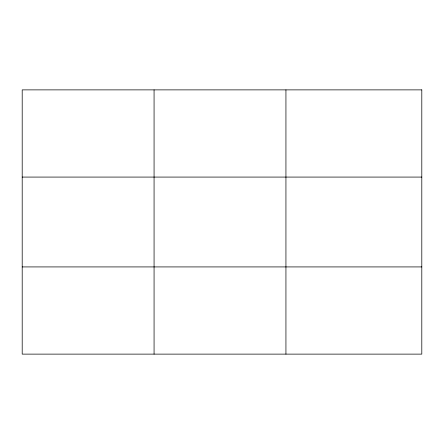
<?xml version="1.0" encoding="UTF-8"?>
<svg xmlns="http://www.w3.org/2000/svg" width="444" height="444" viewBox="0 0 444 444"><rect width="100%" height="100%" fill="white"/><g stroke="black" fill="none" stroke-linecap="round" stroke-linejoin="round"><path stroke-width="0.67" d="M154.068 89.877L154.068 354.123M285.936 89.877L285.936 354.123M22.2 177.078L421.8 177.078M22.2 266.922L421.8 266.922M421.8 89.877L421.8 354.123L22.2 354.123L22.2 89.877L421.8 89.877"/></g></svg>
